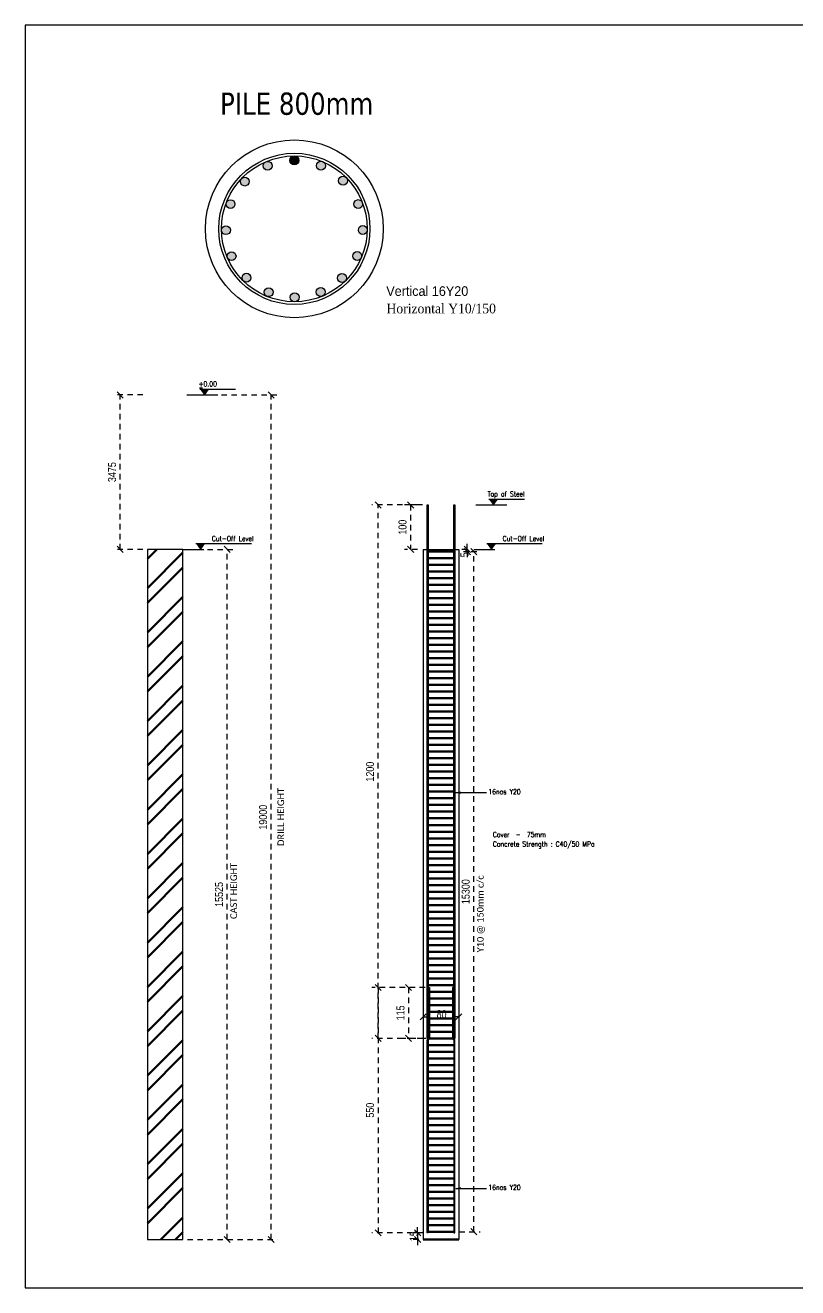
# Model space of a CAD drawing. Header units: millimetres. Extents: x -2171 to 1563, y -1758 to -1505.
# Drawn here: x -1969.32 to -1951.94, y -1730.85 to -1702.45 of the extents above; entities that cross this region are included whole.
import ezdxf

# ---------------------------------------------------------------- set-up
doc = ezdxf.new("R2010")
doc.units = ezdxf.units.MM
doc.header["$PDMODE"] = 32
doc.linetypes.add('DASHED2', pattern=[0.375, 0.25, -0.125])
doc.linetypes.add('HIDDEN', pattern=[0.375, 0.25, -0.125])
doc.layers.get('Defpoints').update_dxf_attribs({"color": 6})
for name, color, linetype in [('-S_TEXT', 3, 'Continuous'), ('Col_Det_0', 7, 'Continuous'), ('Col_Det_1', 7, 'Continuous'), ('Col_Det_Fill_1', 7, 'Continuous'), ('PILE P1', 4, 'Continuous'), ('pinakaki', 153, 'Continuous'), ('REF', 1, 'Continuous'), ('REIN', 6, 'Continuous'), ('Sect_Line_Bold', 7, 'Continuous')]:
    doc.layers.add(name, color=color, linetype=linetype)
doc.layers.add('KOLONES', color=71, linetype='Continuous', lineweight=50)
doc.layers.add('TEXT', color=20, linetype='Continuous', lineweight=13)
doc.styles.add('1-100', font='arial.ttf', dxfattribs={"width": 0.8})
doc.styles.add('A', font='calibril.ttf')
doc.styles.add('S1Arl22_b_934_161', font='arial.ttf', dxfattribs={"width": 0.933629, "height": 0.002175})
doc.styles.add('S1TmsNwRmn22_b_934_161', font='times.ttf', dxfattribs={"width": 0.933629, "height": 0.002175})
doc.styles.add('S25', font='ROMANS.shx', dxfattribs={"width": 0.75, "height": 250})
doc.styles.get("Standard").update_dxf_attribs({"font": 'tahoma.ttf'})
doc.dimstyles.new('Copy of 1-100', dxfattribs={"dimtxt": 0.18, "dimasz": 0.14, "dimexe": 0.14, "dimexo": 0.1, "dimgap": 0.09, "dimtad": 1, "dimdec": 0, "dimlfac": 100, "dimrnd": 5, "dimzin": 5, "dimdsep": 46, "dimtxsty": '1-100', "dimblk": 'OBLIQUE', "dimcen": 0.09, "dimclrd": 1, "dimclre": 1, "dimclrt": 2, "dimadec": 0, "dimazin": 0, "dimtfac": 1, "dimtdec": 0, "dimtix": 1, "dimtmove": 2, "dimatfit": 3, "dimfxl": 5, "dimfxlon": 1, "dimtolj": 1, "dimtzin": 5, "dimarcsym": 0})

# ---------------------------------------------------------------- blocks, each defined once
blk = doc.blocks.new('_Oblique')
at = {"color": 0, "linetype": 'ByBlock', "lineweight": -2}
blk.add_line((-0.5, -0.5), (0.5, 0.5), dxfattribs=at)
blk = doc.blocks.new('*D2127')
at = {"layer": 'Defpoints', "color": 0, "ltscale": 0.5, "transparency": 16777216}
for p in [(-1959.565, -1714.287), (-1959.377, -1714.237), (-1959.362, -1714.237)]:
    blk.add_point(p, dxfattribs=at)
at = {"layer": 'KOLONES', "color": 1, "linetype": 'DASHED2', "lineweight": -2, "ltscale": 0.5, "transparency": 16777216}
for p, q in [((-1959.377, -1714.237), (-1959.377, -1714.097)), ((-1959.377, -1714.287), (-1959.377, -1714.237)), ((-1959.377, -1714.287), (-1959.377, -1714.427))]:
    blk.add_line(p, q, dxfattribs=at)
at = {"layer": 'KOLONES', "color": 1, "linetype": 'HIDDEN', "lineweight": -2, "ltscale": 0.5, "transparency": 16777216}
for p, q in [((-1959.377, -1714.237), (-1959.517, -1714.237)), ((-1959.465, -1714.287), (-1959.237, -1714.287))]:
    blk.add_line(p, q, dxfattribs=at)
at = {"layer": 'KOLONES', "color": 1, "lineweight": -2, "ltscale": 0.5, "transparency": 16777216, "xscale": 0.14, "yscale": 0.14, "zscale": 0.14}
for p, rotation in [((-1959.377, -1714.237), 270), ((-1959.377, -1714.287), 90)]:
    blk.add_blockref('_Oblique', p, dxfattribs=dict(at, rotation=rotation))
at = {"layer": 'KOLONES', "color": 2, "ltscale": 0.5, "transparency": 16777216, "insert": (-1959.439, -1714.358), "char_height": 0.18, "attachment_point": 5, "rotation": 90, "style": '1-100'}
blk.add_mtext('\\A1;5', dxfattribs=at)
blk = doc.blocks.new('*D2128')
at = {"layer": 'Defpoints', "color": 0, "ltscale": 0.5, "transparency": 16777216}
for p in [(-1960.369, -1724.569), (-1959.569, -1724.569), (-1959.569, -1724.753)]:
    blk.add_point(p, dxfattribs=at)
at = {"layer": 'KOLONES', "color": 1, "linetype": 'HIDDEN', "lineweight": -2, "ltscale": 0.5, "transparency": 16777216}
for p, q in [((-1960.369, -1724.669), (-1960.369, -1724.893)), ((-1959.569, -1724.669), (-1959.569, -1724.893))]:
    blk.add_line(p, q, dxfattribs=at)
at = {"layer": 'KOLONES', "color": 1, "linetype": 'DASHED2', "lineweight": -2, "ltscale": 0.5, "transparency": 16777216}
for p, q in [((-1960.369, -1724.753), (-1960.148, -1724.753)), ((-1959.569, -1724.753), (-1959.762, -1724.753))]:
    blk.add_line(p, q, dxfattribs=at)
at = {"layer": 'KOLONES', "color": 1, "lineweight": -2, "ltscale": 0.5, "transparency": 16777216, "xscale": 0.14, "yscale": 0.14, "zscale": 0.14, "rotation": 180}
blk.add_blockref('_Oblique', (-1960.369, -1724.753), dxfattribs=at)
at = {"layer": 'KOLONES', "color": 1, "lineweight": -2, "ltscale": 0.5, "transparency": 16777216, "xscale": 0.14, "yscale": 0.14, "zscale": 0.14}
blk.add_blockref('_Oblique', (-1959.569, -1724.753), dxfattribs=at)
at = {"layer": 'KOLONES', "color": 2, "ltscale": 0.5, "transparency": 16777216, "insert": (-1959.955, -1724.693), "char_height": 0.18, "attachment_point": 5, "style": '1-100'}
blk.add_mtext('\\A1;80', dxfattribs=at)
blk = doc.blocks.new('*D2129')
at = {"layer": 'Defpoints', "color": 0, "ltscale": 0.5, "transparency": 16777216}
for p in [(-1960.395, -1713.237), (-1960.652, -1714.237), (-1960.395, -1714.237)]:
    blk.add_point(p, dxfattribs=at)
at = {"layer": 'KOLONES', "color": 1, "linetype": 'HIDDEN', "lineweight": -2, "ltscale": 0.5, "transparency": 16777216}
for p, q in [((-1960.495, -1713.237), (-1960.792, -1713.237)), ((-1960.495, -1714.237), (-1960.792, -1714.237))]:
    blk.add_line(p, q, dxfattribs=at)
at = {"layer": 'KOLONES', "color": 1, "linetype": 'DASHED2', "lineweight": -2, "ltscale": 0.5, "transparency": 16777216}
blk.add_line((-1960.652, -1713.237), (-1960.652, -1714.237), dxfattribs=at)
at = {"layer": 'KOLONES', "color": 1, "lineweight": -2, "ltscale": 0.5, "transparency": 16777216, "xscale": 0.14, "yscale": 0.14, "zscale": 0.14}
for p, rotation in [((-1960.652, -1713.237), 89.99999999583119), ((-1960.652, -1714.237), 269.9999999958312)]:
    blk.add_blockref('_Oblique', p, dxfattribs=dict(at, rotation=rotation))
at = {"layer": 'KOLONES', "color": 2, "ltscale": 0.5, "transparency": 16777216, "insert": (-1960.833, -1713.737), "char_height": 0.18, "attachment_point": 5, "rotation": 90, "style": '1-100'}
blk.add_mtext('\\A1;100', dxfattribs=at)
blk = doc.blocks.new('*D2130')
at = {"layer": 'Defpoints', "color": 0, "ltscale": 0.5, "transparency": 16777216}
for p in [(-1959.39, -1714.287), (-1959.23, -1714.287), (-1959.656, -1729.587)]:
    blk.add_point(p, dxfattribs=at)
at = {"layer": 'Sect_Line_Bold', "color": 1, "linetype": 'HIDDEN', "lineweight": -2, "ltscale": 0.5, "transparency": 16777216}
for p, q in [((-1959.29, -1714.287), (-1959.09, -1714.287)), ((-1959.556, -1729.587), (-1959.09, -1729.587))]:
    blk.add_line(p, q, dxfattribs=at)
at = {"layer": 'Sect_Line_Bold', "color": 1, "linetype": 'DASHED2', "lineweight": -2, "ltscale": 0.5, "transparency": 16777216}
blk.add_line((-1959.23, -1729.587), (-1959.23, -1714.287), dxfattribs=at)
at = {"layer": 'Sect_Line_Bold', "color": 1, "lineweight": -2, "ltscale": 0.5, "transparency": 16777216, "xscale": 0.14, "yscale": 0.14, "zscale": 0.14}
for p, rotation in [((-1959.23, -1714.287), 90), ((-1959.23, -1729.587), 270)]:
    blk.add_blockref('_Oblique', p, dxfattribs=dict(at, rotation=rotation))
at = {"layer": 'Sect_Line_Bold', "color": 2, "ltscale": 0.5, "transparency": 16777216, "insert": (-1959.412, -1721.937), "char_height": 0.18, "attachment_point": 5, "rotation": 90, "style": '1-100'}
blk.add_mtext('\\A1;15300', dxfattribs=at)
blk = doc.blocks.new('*D2131')
at = {"layer": 'Defpoints', "color": 0, "ltscale": 0.5, "transparency": 16777216}
for p in [(-1960.494, -1729.762), (-1960.369, -1729.612), (-1960.369, -1729.762)]:
    blk.add_point(p, dxfattribs=at)
at = {"layer": 'KOLONES', "color": 1, "linetype": 'DASHED2', "lineweight": -2, "ltscale": 0.5, "transparency": 16777216}
for p, q in [((-1960.494, -1729.612), (-1960.494, -1729.472)), ((-1960.494, -1729.612), (-1960.494, -1729.762)), ((-1960.494, -1729.762), (-1960.494, -1729.902))]:
    blk.add_line(p, q, dxfattribs=at)
at = {"layer": 'KOLONES', "color": 1, "linetype": 'HIDDEN', "lineweight": -2, "ltscale": 0.5, "transparency": 16777216}
for p, q in [((-1960.469, -1729.612), (-1960.634, -1729.612)), ((-1960.469, -1729.762), (-1960.634, -1729.762))]:
    blk.add_line(p, q, dxfattribs=at)
at = {"layer": 'KOLONES', "color": 1, "lineweight": -2, "ltscale": 0.5, "transparency": 16777216, "xscale": 0.14, "yscale": 0.14, "zscale": 0.14}
for p, rotation in [((-1960.494, -1729.612), 270), ((-1960.494, -1729.762), 90)]:
    blk.add_blockref('_Oblique', p, dxfattribs=dict(at, rotation=rotation))
at = {"layer": 'KOLONES', "color": 2, "ltscale": 0.5, "transparency": 16777216, "insert": (-1960.58, -1729.686), "char_height": 0.18, "attachment_point": 5, "rotation": 90, "style": '1-100'}
blk.add_mtext('\\A1;15', dxfattribs=at)
blk = doc.blocks.new('*D2132')
at = {"layer": 'Defpoints', "color": 0, "ltscale": 0.5, "transparency": 16777216}
for p in [(-1961.382, -1713.237), (-1960.281, -1713.237), (-1960.281, -1725.237)]:
    blk.add_point(p, dxfattribs=at)
at = {"layer": 'Sect_Line_Bold', "color": 1, "linetype": 'HIDDEN', "lineweight": -2, "ltscale": 0.5, "transparency": 16777216}
for p, q in [((-1960.381, -1713.237), (-1961.522, -1713.237)), ((-1960.381, -1725.237), (-1961.522, -1725.237))]:
    blk.add_line(p, q, dxfattribs=at)
at = {"layer": 'Sect_Line_Bold', "color": 1, "linetype": 'DASHED2', "lineweight": -2, "ltscale": 0.5, "transparency": 16777216}
blk.add_line((-1961.382, -1725.237), (-1961.382, -1713.237), dxfattribs=at)
at = {"layer": 'Sect_Line_Bold', "color": 1, "lineweight": -2, "ltscale": 0.5, "transparency": 16777216, "xscale": 0.14, "yscale": 0.14, "zscale": 0.14}
for p, rotation in [((-1961.382, -1713.237), 90), ((-1961.382, -1725.237), 270)]:
    blk.add_blockref('_Oblique', p, dxfattribs=dict(at, rotation=rotation))
at = {"layer": 'Sect_Line_Bold', "color": 2, "ltscale": 0.5, "transparency": 16777216, "insert": (-1961.564, -1719.237), "char_height": 0.18, "attachment_point": 5, "rotation": 90, "style": '1-100'}
blk.add_mtext('\\A1;1200', dxfattribs=at)
blk = doc.blocks.new('*D2133')
at = {"layer": 'Defpoints', "color": 0, "ltscale": 0.5, "transparency": 16777216}
for p in [(-1960.225, -1724.092), (-1960.698, -1725.237), (-1960.209, -1725.237)]:
    blk.add_point(p, dxfattribs=at)
at = {"layer": 'Sect_Line_Bold', "color": 1, "linetype": 'HIDDEN', "lineweight": -2, "ltscale": 0.5, "transparency": 16777216}
for p, q in [((-1960.325, -1724.092), (-1960.838, -1724.092)), ((-1960.309, -1725.237), (-1960.838, -1725.237))]:
    blk.add_line(p, q, dxfattribs=at)
at = {"layer": 'Sect_Line_Bold', "color": 1, "linetype": 'DASHED2', "lineweight": -2, "ltscale": 0.5, "transparency": 16777216}
blk.add_line((-1960.698, -1724.092), (-1960.698, -1725.237), dxfattribs=at)
at = {"layer": 'Sect_Line_Bold', "color": 1, "lineweight": -2, "ltscale": 0.5, "transparency": 16777216, "xscale": 0.14, "yscale": 0.14, "zscale": 0.14}
for p, rotation in [((-1960.698, -1724.092), 90), ((-1960.698, -1725.237), 270)]:
    blk.add_blockref('_Oblique', p, dxfattribs=dict(at, rotation=rotation))
at = {"layer": 'Sect_Line_Bold', "color": 2, "ltscale": 0.5, "transparency": 16777216, "insert": (-1960.879, -1724.664), "char_height": 0.18, "attachment_point": 5, "rotation": 90, "style": '1-100'}
blk.add_mtext('\\A1;115', dxfattribs=at)
blk = doc.blocks.new('*D2134')
at = {"layer": 'Defpoints', "color": 0, "ltscale": 0.5, "transparency": 16777216}
for p in [(-1960.225, -1724.092), (-1961.382, -1729.612), (-1960.281, -1729.612)]:
    blk.add_point(p, dxfattribs=at)
at = {"layer": 'Sect_Line_Bold', "color": 1, "linetype": 'HIDDEN', "lineweight": -2, "ltscale": 0.5, "transparency": 16777216}
for p, q in [((-1960.325, -1724.092), (-1961.522, -1724.092)), ((-1960.381, -1729.612), (-1961.522, -1729.612))]:
    blk.add_line(p, q, dxfattribs=at)
at = {"layer": 'Sect_Line_Bold', "color": 1, "linetype": 'DASHED2', "lineweight": -2, "ltscale": 0.5, "transparency": 16777216}
blk.add_line((-1961.382, -1724.092), (-1961.382, -1729.612), dxfattribs=at)
at = {"layer": 'Sect_Line_Bold', "color": 1, "lineweight": -2, "ltscale": 0.5, "transparency": 16777216, "xscale": 0.14, "yscale": 0.14, "zscale": 0.14}
for p, rotation in [((-1961.382, -1724.092), 90), ((-1961.382, -1729.612), 270)]:
    blk.add_blockref('_Oblique', p, dxfattribs=dict(at, rotation=rotation))
at = {"layer": 'Sect_Line_Bold', "color": 2, "ltscale": 0.5, "transparency": 16777216, "insert": (-1961.564, -1726.852), "char_height": 0.18, "attachment_point": 5, "rotation": 90, "style": '1-100'}
blk.add_mtext('\\A1;550', dxfattribs=at)
blk = doc.blocks.new('*D2135')
at = {"layer": 'Defpoints', "color": 0, "ltscale": 0.5, "transparency": 16777216}
for p in [(-1965.775, -1714.237), (-1964.779, -1714.237), (-1965.774, -1729.762)]:
    blk.add_point(p, dxfattribs=at)
at = {"layer": 'Sect_Line_Bold', "color": 1, "linetype": 'HIDDEN', "lineweight": -2, "ltscale": 0.5, "transparency": 16777216}
for p, q in [((-1965.675, -1714.237), (-1964.639, -1714.237)), ((-1965.674, -1729.762), (-1964.639, -1729.762))]:
    blk.add_line(p, q, dxfattribs=at)
at = {"layer": 'Sect_Line_Bold', "color": 1, "linetype": 'DASHED2', "lineweight": -2, "ltscale": 0.5, "transparency": 16777216}
blk.add_line((-1964.779, -1729.762), (-1964.779, -1714.237), dxfattribs=at)
at = {"layer": 'Sect_Line_Bold', "color": 1, "lineweight": -2, "ltscale": 0.5, "transparency": 16777216, "xscale": 0.14, "yscale": 0.14, "zscale": 0.14}
for p, rotation in [((-1964.779, -1714.237), 90), ((-1964.779, -1729.762), 270)]:
    blk.add_blockref('_Oblique', p, dxfattribs=dict(at, rotation=rotation))
at = {"layer": 'Sect_Line_Bold', "color": 2, "ltscale": 0.5, "transparency": 16777216, "insert": (-1964.961, -1721.999), "char_height": 0.18, "attachment_point": 5, "rotation": 90, "style": '1-100'}
blk.add_mtext('\\A1;15525', dxfattribs=at)
blk = doc.blocks.new('*D2136')
at = {"layer": 'Defpoints', "color": 0, "ltscale": 0.5, "transparency": 16777216}
for p in [(-1965.685, -1710.762), (-1963.788, -1710.762), (-1965.774, -1729.762)]:
    blk.add_point(p, dxfattribs=at)
at = {"layer": 'Sect_Line_Bold', "color": 1, "linetype": 'HIDDEN', "lineweight": -2, "ltscale": 0.5, "transparency": 16777216}
for p, q in [((-1965.585, -1710.762), (-1963.648, -1710.762)), ((-1965.674, -1729.762), (-1963.648, -1729.762))]:
    blk.add_line(p, q, dxfattribs=at)
at = {"layer": 'Sect_Line_Bold', "color": 1, "linetype": 'DASHED2', "lineweight": -2, "ltscale": 0.5, "transparency": 16777216}
blk.add_line((-1963.788, -1729.762), (-1963.788, -1710.762), dxfattribs=at)
at = {"layer": 'Sect_Line_Bold', "color": 1, "lineweight": -2, "ltscale": 0.5, "transparency": 16777216, "xscale": 0.14, "yscale": 0.14, "zscale": 0.14}
for p, rotation in [((-1963.788, -1710.762), 90), ((-1963.788, -1729.762), 270)]:
    blk.add_blockref('_Oblique', p, dxfattribs=dict(at, rotation=rotation))
at = {"layer": 'Sect_Line_Bold', "color": 2, "ltscale": 0.5, "transparency": 16777216, "insert": (-1963.97, -1720.262), "char_height": 0.18, "attachment_point": 5, "rotation": 90, "style": '1-100'}
blk.add_mtext('\\A1;19000', dxfattribs=at)
blk = doc.blocks.new('*D2137')
at = {"layer": 'Defpoints', "color": 0, "ltscale": 0.5, "transparency": 16777216}
for p in [(-1967.186, -1710.762), (-1966.574, -1710.762), (-1966.574, -1714.237)]:
    blk.add_point(p, dxfattribs=at)
at = {"layer": 'Sect_Line_Bold', "color": 1, "linetype": 'HIDDEN', "lineweight": -2, "ltscale": 0.5, "transparency": 16777216}
for p, q in [((-1966.674, -1710.762), (-1967.326, -1710.762)), ((-1966.674, -1714.237), (-1967.326, -1714.237))]:
    blk.add_line(p, q, dxfattribs=at)
at = {"layer": 'Sect_Line_Bold', "color": 1, "linetype": 'DASHED2', "lineweight": -2, "ltscale": 0.5, "transparency": 16777216}
blk.add_line((-1967.186, -1714.237), (-1967.186, -1710.762), dxfattribs=at)
at = {"layer": 'Sect_Line_Bold', "color": 1, "lineweight": -2, "ltscale": 0.5, "transparency": 16777216, "xscale": 0.14, "yscale": 0.14, "zscale": 0.14}
for p, rotation in [((-1967.186, -1710.762), 90), ((-1967.186, -1714.237), 270)]:
    blk.add_blockref('_Oblique', p, dxfattribs=dict(at, rotation=rotation))
at = {"layer": 'Sect_Line_Bold', "color": 2, "ltscale": 0.5, "transparency": 16777216, "insert": (-1967.368, -1712.499), "char_height": 0.18, "attachment_point": 5, "rotation": 90, "style": '1-100'}
blk.add_mtext('\\A1;3475', dxfattribs=at)

msp = doc.modelspace()

# ---------------------------------------------------------------- hatches: boundary and pattern name
at = {"layer": 'Col_Det_Fill_1'}
msp.add_hatch(color=56, dxfattribs=at).paths.add_polyline_path([(-1963.1672, -1705.4862, 1), (-1963.3672, -1705.4862, 1)])
h = msp.add_hatch(color=56, dxfattribs=at)
h.paths.add_polyline_path([(-1962.1052, -1705.8689, -0.0016355), (-1962.0976, -1705.8766, -0.9735194), (-1962.2435, -1706.0133, -0.9735194)])
h.paths.add_polyline_path([(-1961.7408, -1706.4265, -0.0023278), (-1961.7352, -1706.4408, -0.9624998), (-1961.9242, -1706.5058, -0.9624998)])
h.paths.add_polyline_path([(-1961.6306, -1707.0271, -1), (-1961.8242, -1707.0774, -1)])
h.paths.add_polyline_path([(-1962.13, -1708.2079, -0.9757181), (-1962.2655, -1708.0609, -0.9757181), (-1962.1229, -1708.2011, -0.0014981)])
h.paths.add_polyline_path([(-1962.5735, -1708.4466, 1), (-1962.7735, -1708.4466, 1)])
h.paths.add_polyline_path([(-1963.2607, -1708.6662, -1), (-1963.2607, -1708.4662, -1)])
h.paths.add_polyline_path([(-1963.744, -1708.4516, 1), (-1963.944, -1708.4516, 1)])
h.paths.add_polyline_path([(-1964.4156, -1708.197, -1), (-1964.2737, -1708.0561, -1)])
h.paths.add_polyline_path([(-1964.9069, -1707.0565, -1), (-1964.7069, -1707.0565, -1)])
h.paths.add_polyline_path([(-1964.603, -1706.4704, 1), (-1964.803, -1706.4704, 1)])
h.paths.add_polyline_path([(-1964.4642, -1705.9052, -0.0046117), (-1964.4433, -1705.8833, -0.9268209), (-1964.3099, -1706.0315, -0.9268209)])
h.paths.add_polyline_path([(-1963.9082, -1705.5167, -0.000643), (-1963.9043, -1705.5151, -0.9895094), (-1963.8283, -1705.7, -0.9895094)])
h.paths.add_polyline_path([(-1961.7633, -1707.6805, -1), (-1961.9434, -1707.5935, -1)])
h.paths.add_polyline_path([(-1964.7748, -1707.6717, -0.954557), (-1964.5881, -1707.6006, -0.954557), (-1964.7674, -1707.6887, -0.0028308)])
h.paths.add_polyline_path([(-1962.6432, -1705.5096, -0.0039483), (-1962.6193, -1705.5196, -0.9370862), (-1962.7085, -1705.6982, -0.9370862)])
h.paths.add_polyline_path([(-1962.6432, -1705.5096, -0.0650257), (-1962.6193, -1705.5196, 0.0039483)])
at = {"layer": 'KOLONES', "linetype": 'Continuous', "ltscale": 0.5}
h = msp.add_hatch(dxfattribs=at)
h.set_pattern_fill('ANSI32', color=8, scale=0.074)
h.set_pattern_definition([(45, (-1995.1806, -1729.7617), (-0.498404, 0.498404), []), (45, (-1994.84835, -1729.7617), (-0.498404, 0.498404), [])])
h.paths.add_polyline_path([(-1966.5737, -1714.2367), (-1966.5737, -1729.7617), (-1965.7737, -1729.7617), (-1965.7737, -1714.2367)])
at = {"layer": 'REF'}
for points in [[(-1965.2054, -1710.629), (-1965.3943, -1710.629), (-1965.2998, -1710.7617)], [(-1958.7042, -1713.104), (-1958.8932, -1713.104), (-1958.7987, -1713.2367)], [(-1965.2939, -1714.104), (-1965.4828, -1714.104), (-1965.3883, -1714.2367)], [(-1958.7508, -1714.104), (-1958.9397, -1714.104), (-1958.8453, -1714.2367)]]:
    msp.add_hatch(color=2, dxfattribs=at).paths.add_polyline_path(points)

# ---------------------------------------------------------------- linework, layer by layer
at = {"layer": '-S_TEXT', "ltscale": 5}
msp.add_lwpolyline([(-1928.3716, -1702.4463), (-1969.3216, -1702.4463), (-1969.3216, -1730.8463), (-1928.3716, -1730.8463)], close=True, dxfattribs=at)
for centre, radius in [((-1963.2672, -1707.0262), 2), ((-1963.2672, -1707.0262), 1.7), ((-1963.2672, -1707.0262), 1.64), ((-1963.2672, -1705.4862), 0.1), ((-1963.8673, -1705.608), 0.1), ((-1962.6697, -1705.606), 0.1), ((-1964.3822, -1705.9624), 0.1), ((-1962.1724, -1705.943), 0.1), ((-1964.703, -1706.4704), 0.1), ((-1961.831, -1706.4697), 0.1), ((-1964.8069, -1707.0565), 0.1), ((-1961.7274, -1707.0522), 0.1), ((-1964.6798, -1707.6405), 0.1), ((-1961.8534, -1707.637), 0.1), ((-1964.3447, -1708.1265), 0.1), ((-1962.1959, -1708.1327), 0.1), ((-1963.844, -1708.4516), 0.1), ((-1963.2607, -1708.5662), 0.1), ((-1962.6735, -1708.4466), 0.1)]:
    msp.add_circle(centre, radius)
at = {"layer": 'KOLONES', "color": 4, "linetype": 'Continuous', "ltscale": 0.5}
for p, q in [((-1959.6565, -1714.2867), (-1960.2815, -1714.2867)), ((-1959.6565, -1714.4367), (-1960.2815, -1714.4367)), ((-1959.6565, -1714.5867), (-1960.2815, -1714.5867)), ((-1959.6565, -1714.7367), (-1960.2815, -1714.7367)), ((-1959.6565, -1714.8867), (-1960.2815, -1714.8867)), ((-1959.6565, -1715.0367), (-1960.2815, -1715.0367)), ((-1959.6565, -1715.1867), (-1960.2815, -1715.1867)), ((-1959.6565, -1715.3367), (-1960.2815, -1715.3367)), ((-1959.6565, -1715.4867), (-1960.2815, -1715.4867)), ((-1959.6565, -1715.6367), (-1960.2815, -1715.6367)), ((-1959.6565, -1715.7867), (-1960.2815, -1715.7867)), ((-1959.6565, -1715.9367), (-1960.2815, -1715.9367)), ((-1959.6565, -1716.0867), (-1960.2815, -1716.0867)), ((-1959.6565, -1716.2367), (-1960.2815, -1716.2367)), ((-1959.6565, -1716.3867), (-1960.2815, -1716.3867)), ((-1959.6565, -1716.5367), (-1960.2815, -1716.5367)), ((-1959.6565, -1716.6867), (-1960.2815, -1716.6867)), ((-1959.6565, -1716.8367), (-1960.2815, -1716.8367)), ((-1959.6565, -1716.9867), (-1960.2815, -1716.9867)), ((-1959.6565, -1717.1367), (-1960.2815, -1717.1367)), ((-1959.6565, -1717.2867), (-1960.2815, -1717.2867)), ((-1959.6565, -1717.4367), (-1960.2815, -1717.4367)), ((-1959.6565, -1717.5867), (-1960.2815, -1717.5867)), ((-1959.6565, -1717.7367), (-1960.2815, -1717.7367)), ((-1959.6565, -1717.8867), (-1960.2815, -1717.8867)), ((-1959.6565, -1718.0367), (-1960.2815, -1718.0367)), ((-1959.6565, -1718.1867), (-1960.2815, -1718.1867)), ((-1959.6565, -1718.3367), (-1960.2815, -1718.3367)), ((-1959.6565, -1718.4867), (-1960.2815, -1718.4867)), ((-1959.6565, -1718.6367), (-1960.2815, -1718.6367)), ((-1959.6565, -1718.7867), (-1960.2815, -1718.7867)), ((-1959.6565, -1718.9367), (-1960.2815, -1718.9367)), ((-1959.6565, -1719.0867), (-1960.2815, -1719.0867)), ((-1959.6565, -1719.2367), (-1960.2815, -1719.2367)), ((-1959.6565, -1719.3867), (-1960.2815, -1719.3867)), ((-1959.6565, -1719.5367), (-1960.2815, -1719.5367)), ((-1959.6565, -1719.6867), (-1960.2815, -1719.6867)), ((-1959.6565, -1719.8367), (-1960.2815, -1719.8367)), ((-1959.6565, -1719.9867), (-1960.2815, -1719.9867)), ((-1959.6565, -1720.1367), (-1960.2815, -1720.1367)), ((-1959.6565, -1720.2867), (-1960.2815, -1720.2867)), ((-1959.6565, -1720.4367), (-1960.2815, -1720.4367)), ((-1959.6565, -1720.5867), (-1960.2815, -1720.5867)), ((-1959.6565, -1720.7367), (-1960.2815, -1720.7367)), ((-1959.6565, -1720.8867), (-1960.2815, -1720.8867)), ((-1959.6565, -1721.0367), (-1960.2815, -1721.0367)), ((-1959.6565, -1721.1867), (-1960.2815, -1721.1867)), ((-1959.6565, -1721.3367), (-1960.2815, -1721.3367)), ((-1959.6565, -1721.4867), (-1960.2815, -1721.4867)), ((-1959.6565, -1721.6367), (-1960.2815, -1721.6367)), ((-1959.6565, -1721.7867), (-1960.2815, -1721.7867)), ((-1959.6565, -1721.9367), (-1960.2815, -1721.9367)), ((-1959.6565, -1722.0867), (-1960.2815, -1722.0867)), ((-1959.6565, -1722.2367), (-1960.2815, -1722.2367)), ((-1959.6565, -1722.3867), (-1960.2815, -1722.3867)), ((-1959.6565, -1722.5367), (-1960.2815, -1722.5367)), ((-1959.6565, -1722.6867), (-1960.2815, -1722.6867)), ((-1959.6565, -1722.8367), (-1960.2815, -1722.8367)), ((-1959.6565, -1722.9867), (-1960.2815, -1722.9867)), ((-1959.6565, -1723.1367), (-1960.2815, -1723.1367)), ((-1959.6565, -1723.2867), (-1960.2815, -1723.2867)), ((-1959.6565, -1723.4367), (-1960.2815, -1723.4367)), ((-1959.6565, -1723.5867), (-1960.2815, -1723.5867)), ((-1959.6565, -1723.7367), (-1960.2815, -1723.7367)), ((-1959.6565, -1723.8867), (-1960.2815, -1723.8867)), ((-1959.6565, -1724.0367), (-1960.2815, -1724.0367)), ((-1959.6565, -1724.1867), (-1960.2815, -1724.1867)), ((-1959.6565, -1724.3367), (-1960.2815, -1724.3367)), ((-1959.6565, -1724.4867), (-1960.2815, -1724.4867)), ((-1959.6565, -1724.6367), (-1960.2815, -1724.6367)), ((-1959.6565, -1724.7867), (-1960.2815, -1724.7867)), ((-1959.6565, -1724.9367), (-1960.2815, -1724.9367)), ((-1959.6565, -1725.0867), (-1960.2815, -1725.0867)), ((-1959.6565, -1725.2367), (-1960.2815, -1725.2367)), ((-1959.6565, -1725.3867), (-1960.2815, -1725.3867)), ((-1959.6565, -1725.5367), (-1960.2815, -1725.5367)), ((-1959.6565, -1725.6867), (-1960.2815, -1725.6867)), ((-1959.6565, -1725.8367), (-1960.2815, -1725.8367)), ((-1959.6565, -1725.9867), (-1960.2815, -1725.9867)), ((-1959.6565, -1726.1367), (-1960.2815, -1726.1367)), ((-1959.6565, -1726.2867), (-1960.2815, -1726.2867)), ((-1959.6565, -1726.4367), (-1960.2815, -1726.4367)), ((-1959.6565, -1726.5867), (-1960.2815, -1726.5867)), ((-1959.6565, -1726.7367), (-1960.2815, -1726.7367)), ((-1959.6565, -1726.8867), (-1960.2815, -1726.8867)), ((-1959.6565, -1727.0367), (-1960.2815, -1727.0367)), ((-1959.6565, -1727.1867), (-1960.2815, -1727.1867)), ((-1959.6565, -1727.3367), (-1960.2815, -1727.3367)), ((-1959.6565, -1727.4867), (-1960.2815, -1727.4867)), ((-1959.6565, -1727.6367), (-1960.2815, -1727.6367)), ((-1959.6565, -1727.7867), (-1960.2815, -1727.7867)), ((-1959.6565, -1727.9367), (-1960.2815, -1727.9367)), ((-1959.6565, -1728.0867), (-1960.2815, -1728.0867)), ((-1959.6565, -1728.2367), (-1960.2815, -1728.2367)), ((-1959.6565, -1728.3867), (-1960.2815, -1728.3867)), ((-1959.6565, -1728.5367), (-1960.2815, -1728.5367)), ((-1959.6565, -1728.6867), (-1960.2815, -1728.6867)), ((-1959.6565, -1728.8367), (-1960.2815, -1728.8367)), ((-1959.6565, -1728.9867), (-1960.2815, -1728.9867)), ((-1959.6565, -1729.1367), (-1960.2815, -1729.1367)), ((-1959.6565, -1729.2867), (-1960.2815, -1729.2867)), ((-1959.6565, -1729.4367), (-1960.2815, -1729.4367)), ((-1959.5689, -1729.7617), (-1960.3689, -1729.7617)), ((-1959.6565, -1729.5867), (-1960.2815, -1729.5867))]:
    msp.add_line(p, q, dxfattribs=at)
at = {"layer": 'PILE P1'}
for p, q in [((-1960.3689, -1714.2367), (-1960.3689, -1716.6711)), ((-1960.3689, -1714.2367), (-1959.5689, -1714.2367)), ((-1959.5689, -1714.2367), (-1959.5689, -1729.7617)), ((-1960.3689, -1716.6711), (-1960.3689, -1729.7617))]:
    msp.add_line(p, q, dxfattribs=at)
at = {"layer": 'REF', "color": 2}
for p, q in [((-1965.6852, -1710.7617), (-1964.9879, -1710.7617)), ((-1965.3943, -1710.629), (-1964.5941, -1710.629)), ((-1965.2054, -1710.629), (-1965.2998, -1710.7617)), ((-1959.1841, -1713.2367), (-1958.4867, -1713.2367)), ((-1958.8932, -1713.104), (-1958.093, -1713.104)), ((-1958.7042, -1713.104), (-1958.7987, -1713.2367)), ((-1965.4828, -1714.104), (-1964.2349, -1714.104)), ((-1965.2939, -1714.104), (-1965.3883, -1714.2367)), ((-1958.9397, -1714.104), (-1957.6919, -1714.104)), ((-1958.7508, -1714.104), (-1958.8453, -1714.2367)), ((-1965.7737, -1714.2367), (-1965.3019, -1714.2367)), ((-1959.2306, -1714.2367), (-1958.7589, -1714.2367)), ((-1959.6315, -1719.7093), (-1958.9428, -1719.7093)), ((-1959.6315, -1728.61), (-1958.9428, -1728.61))]:
    msp.add_line(p, q, dxfattribs=at)
for points in [[(-1959.6563, -1719.7093, 0, 0.0525, 0), (-1959.5157, -1719.7093, 0.0525, 0.0525, 0)], [(-1959.6563, -1728.61, 0, 0.0525, 0), (-1959.5157, -1728.61, 0.0525, 0.0525, 0)]]:
    msp.add_lwpolyline(points, format="xyseb", dxfattribs=at)
at = {"layer": 'REIN', "linetype": 'Continuous', "ltscale": 0.3}
for points in [[(-1960.2815, -1713.2367), (-1960.2565, -1713.2367), (-1960.2565, -1725.2367), (-1960.2815, -1725.2367)], [(-1959.6815, -1713.2367), (-1959.6565, -1713.2367), (-1959.6565, -1725.2367), (-1959.6815, -1725.2367)], [(-1960.2565, -1729.6117), (-1960.2815, -1729.6117), (-1960.2815, -1725.2678), (-1960.2505, -1725.2367), (-1960.2505, -1724.0917), (-1960.2255, -1724.0917), (-1960.2255, -1725.247), (-1960.2565, -1725.2782)], [(-1959.6815, -1729.6117), (-1959.6565, -1729.6117), (-1959.6565, -1725.2678), (-1959.6875, -1725.2367), (-1959.6875, -1724.0917), (-1959.7125, -1724.0917), (-1959.7125, -1725.247), (-1959.6815, -1725.2782)]]:
    msp.add_lwpolyline(points, close=True, dxfattribs=at)
at = {"layer": 'Sect_Line_Bold', "color": 1, "linetype": 'Continuous', "ltscale": 0.5}
msp.add_line((-1965.4045, -1710.5997), (-1965.3319, -1710.5997), dxfattribs=at)
at = {"layer": 'Sect_Line_Bold', "color": 94, "linetype": 'Continuous', "ltscale": 0.5}
msp.add_lwpolyline([(-1966.5737, -1729.7617), (-1965.7737, -1729.7617), (-1965.7737, -1714.2367), (-1966.5737, -1714.2367)], close=True, dxfattribs=at)

# ---------------------------------------------------------------- texts
at = {"layer": 'Col_Det_0', "color": 7, "style": 'S1TmsNwRmn22_b_934_161', "width": 0.933629}
msp.add_text('Horizontal Y10/150', height=0.2175, dxfattribs=at).set_placement((-1961.1939, -1708.9274))
at = {"layer": 'Col_Det_1', "color": 7, "style": 'S1Arl22_b_934_161', "width": 0.933629}
msp.add_text('Vertical 16Y20', height=0.2175, dxfattribs=at).set_placement((-1961.1991, -1708.5347))
at = {"layer": 'pinakaki', "color": 1, "width": 0.933629}
msp.add_text('PILE 800mm', height=0.5, dxfattribs=at).set_placement((-1964.9394, -1704.4605))
at = {"layer": 'TEXT', "style": 'S25', "width": 0.75}
for s, p in [('+0.00', (-1965.4231, -1710.5714)), ('Top of Steel ', (-1958.922, -1713.0464)), ('Cut-Off Level', (-1965.1231, -1714.0508)), ('Cut-Off Level', (-1958.58, -1714.0508)), ('16nos Y20', (-1958.9031, -1719.7466)), ('Cover  -  75mm', (-1958.8018, -1720.7096)), ('Concrete Strength : C40/50 MPa', (-1958.8022, -1720.924)), ('16nos Y20', (-1958.9031, -1728.6473))]:
    msp.add_text(s, height=0.115, rotation=360, dxfattribs=at).set_placement(p)
at = {"layer": 'TEXT', "color": 2, "style": 'A'}
for s, p in [('DRILL HEIGHT', (-1963.4977, -1720.9084)), ('CAST HEIGHT', (-1964.5583, -1722.5503)), ('Y10 @ 150mm c/c', (-1959.0099, -1723.3027))]:
    msp.add_text(s, height=0.15, rotation=450, dxfattribs=at).set_placement(p)

# ---------------------------------------------------------------- dimensions: what is measured, and where the dimension line sits
at = {"layer": 'KOLONES', "color": 4, "linetype": 'Continuous', "ltscale": 0.5}
dim = msp.add_aligned_dim(p1=(-1960.3949, -1713.2367), p2=(-1960.3949, -1714.2367), distance=-0.2567, dimstyle='Copy of 1-100', override={"dimblk": 'Oblique', "dimfxl": 5, "dimarcsym": 1}, dxfattribs=at)
dim.commit()
dim.dimension.update_dxf_attribs({"geometry": '*D2129', "text_midpoint": (-1960.8335, -1713.7367)})
for base, p1, p2, picture, middle in [((-1959.377, -1714.2367), (-1959.5646, -1714.2867), (-1959.3622, -1714.2367), '*D2127', (-1959.4387, -1714.3581)), ((-1960.4937, -1729.7617), (-1960.3689, -1729.6117), (-1960.3689, -1729.7617), '*D2131', (-1960.5801, -1729.6862))]:
    dim = msp.add_linear_dim(base=base, p1=p1, p2=p2, angle=90, dimstyle='Copy of 1-100', override={"dimblk": 'Oblique', "dimfxl": 5, "dimarcsym": 1}, dxfattribs=at)
    dim.commit()
    dim.dimension.update_dxf_attribs({"geometry": picture, "text_midpoint": middle, "dimtype": 160})
dim = msp.add_linear_dim(base=(-1959.5689, -1724.7531), p1=(-1960.3689, -1724.5692), p2=(-1959.5689, -1724.5692), dimstyle='Copy of 1-100', override={"dimblk": 'Oblique', "dimfxl": 5, "dimarcsym": 1}, dxfattribs=at)
dim.commit()
dim.dimension.update_dxf_attribs({"geometry": '*D2128', "text_midpoint": (-1959.9554, -1724.693), "dimtype": 160})
at = {"layer": 'Sect_Line_Bold', "color": 1, "linetype": 'Continuous', "ltscale": 0.5}
for base, p1, p2, override, picture, middle in [((-1967.1864, -1710.7617), (-1966.5737, -1714.2367), (-1966.5737, -1710.7617), {"dimlfac": 1000, "dimblk": 'Oblique', "dimfxl": 5, "dimarcsym": 1}, '*D2137', (-1967.3683, -1712.4992)), ((-1963.7876, -1710.7617), (-1965.7737, -1729.7617), (-1965.6852, -1710.7617), {"dimlfac": 1000, "dimblk": 'Oblique', "dimfxl": 5, "dimarcsym": 1}, '*D2136', (-1963.9695, -1720.2617)), ((-1961.3822, -1713.2367), (-1960.2815, -1725.2367), (-1960.2815, -1713.2367), {"dimfxl": 5, "dimarcsym": 1}, '*D2132', (-1961.5641, -1719.2367)), ((-1964.779, -1714.2367), (-1965.7737, -1729.7617), (-1965.7746, -1714.2367), {"dimlfac": 1000, "dimblk": 'Oblique', "dimfxl": 5, "dimarcsym": 1}, '*D2135', (-1964.9609, -1721.9992)), ((-1959.2302, -1714.2867), (-1959.6565, -1729.5867), (-1959.3898, -1714.2867), {"dimlfac": 1000, "dimblk": 'Oblique', "dimfxl": 5, "dimarcsym": 1}, '*D2130', (-1959.4122, -1721.9367)), ((-1961.3822, -1729.6117), (-1960.2255, -1724.0917), (-1960.2815, -1729.6117), {"dimfxl": 5, "dimarcsym": 1}, '*D2134', (-1961.5641, -1726.8517)), ((-1960.6975459847, -1725.2366662422), (-1960.2254551831, -1724.0916662422), (-1960.2089957029, -1725.2366662422), {"dimfxl": 5, "dimarcsym": 1}, '*D2133', (-1960.8794491225, -1724.6641662422))]:
    dim = msp.add_linear_dim(base=base, p1=p1, p2=p2, angle=90, dimstyle='Copy of 1-100', override=override, dxfattribs=at)
    dim.commit()
    dim.dimension.update_dxf_attribs({"geometry": picture, "text_midpoint": middle})

doc.saveas('drawing.dxf')
